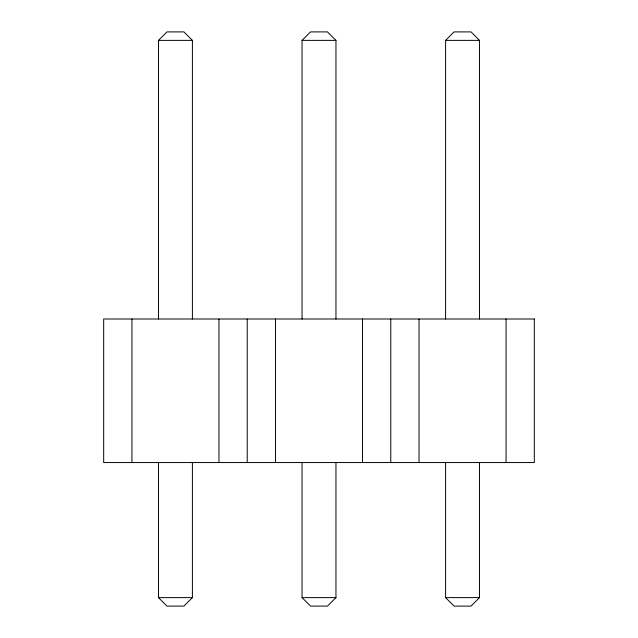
<?xml version="1.0" encoding="UTF-8"?>
<svg xmlns="http://www.w3.org/2000/svg" width="638" height="638" viewBox="0 0 638 638"><rect width="100%" height="100%" fill="white"/><g stroke="black" fill="none" stroke-linecap="round" stroke-linejoin="round"><path stroke-width="0.96" d="M158.495 319L158.495 40.377L166.973 31.9L183.927 31.9L192.405 40.377L192.405 319M302.045 319L302.045 40.377L310.523 31.9L327.477 31.9L335.955 40.377L335.955 319M445.595 319L445.595 40.377L454.073 31.9L471.027 31.9L479.505 40.377L479.505 319M192.405 462.55L192.405 597.623L183.927 606.1L166.973 606.1L158.495 597.623L158.495 462.55M335.955 462.55L335.955 597.623L327.477 606.1L310.523 606.1L302.045 597.623L302.045 462.55M479.505 462.55L479.505 597.623L471.027 606.1L454.073 606.1L445.595 597.623L445.595 462.55M158.495 40.377L192.405 40.377M302.045 40.377L335.955 40.377M445.595 40.377L479.505 40.377M158.495 597.623L192.405 597.623M302.045 597.623L335.955 597.623M445.595 597.623L479.505 597.623M506.07 319L506.07 462.55M419.03 319L419.03 462.55M390.775 319L390.775 462.55M362.52 319L362.52 462.55M275.48 319L275.48 462.55M247.225 319L247.225 462.55M218.97 319L218.97 462.55M131.93 319L131.93 462.55M534.325 319L103.675 319L103.675 462.55L534.325 462.55L534.325 319"/></g></svg>
